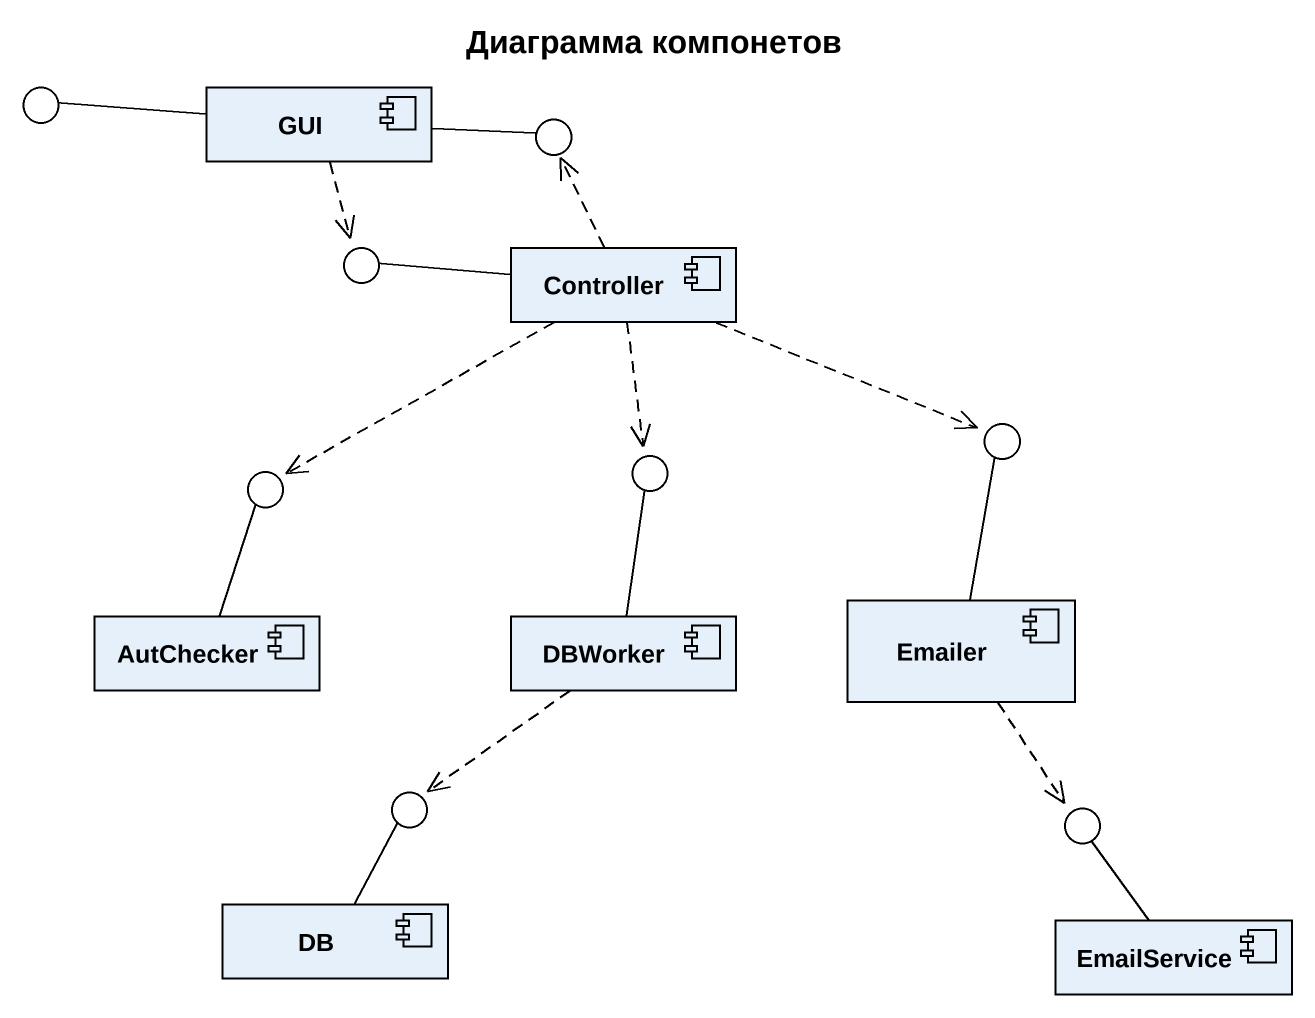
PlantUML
@startuml
title Диаграмма компонетов
() " " as lollipop1
component GUI
() " " as lollipop2
() " " as lollipop3
component Controller
() " " as lollipop4
() " " as lollipop5
() " " as lollipop6
component AutChecker
component DBWorker
component Emailer
() " " as lollipop7
() " " as lollipop8
component DB
component EmailService
GUI -left- lollipop1
GUI -right- lollipop2
GUI ..> lollipop3
Controller .up.> lollipop2
Controller -left- lollipop3
Controller .left.> lollipop4
Controller ..> lollipop5
Controller .right.> lollipop6
AutChecker -up- lollipop4
DBWorker -up- lollipop5
DBWorker ..> lollipop7
Emailer -up- lollipop6
Emailer ..> lollipop8
DB -up- lollipop7
EmailService -up- lollipop8
@enduml
